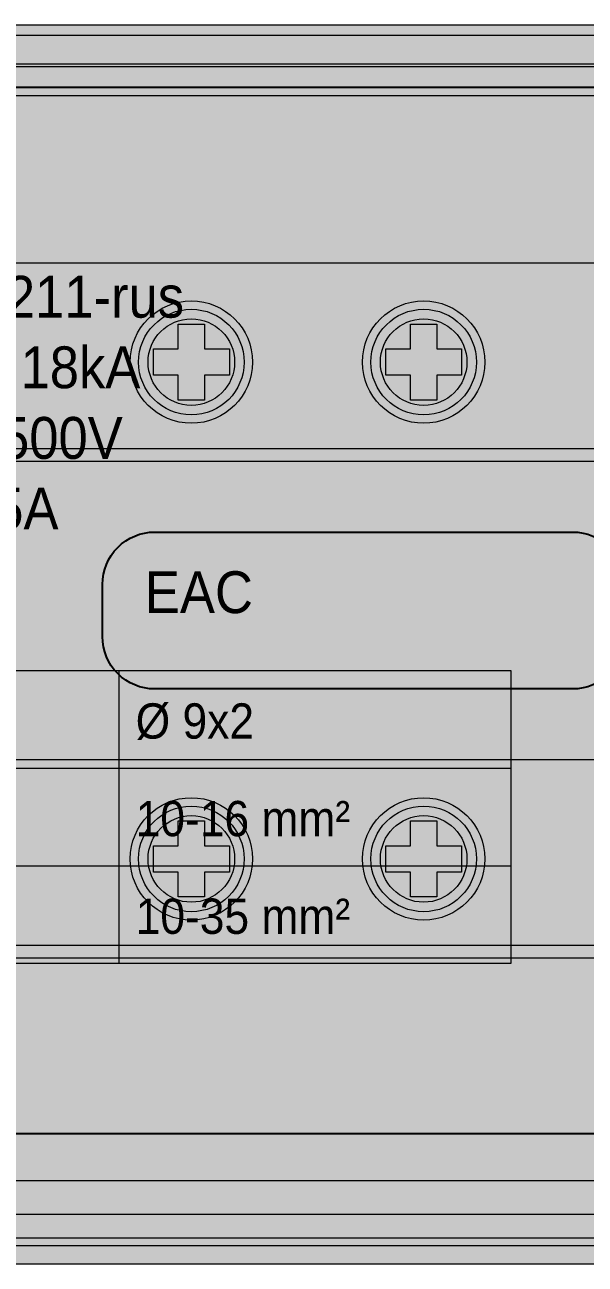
# Model space of a CAD drawing. Header units: millimetres. Extents: x 2517 to 4319, y 573 to 1664.
# Drawn here: x 2762.81 to 2784.25, y 786.89 to 834.29 of the extents above; entities that cross this region are included whole.
import ezdxf

# ---------------------------------------------------------------- set-up
doc = ezdxf.new("R2010")
doc.units = ezdxf.units.MM
for name, color, linetype, lineweight in [('EKF_DETAILS', 7, 'Continuous', 5), ('EKF_FILL', 7, 'Continuous', 5), ('EKF_LABELS', 7, 'Continuous', 5), ('EKF_OUTLINE', 7, 'Continuous', 13), ('EKF_TERMINALS', 7, 'Continuous', 5)]:
    doc.layers.add(name, color=color, linetype=linetype, lineweight=lineweight)
doc.styles.add('EKF_ARIAL', font='arial.ttf')

# ---------------------------------------------------------------- blocks, each defined once
blk = doc.blocks.new('*U7')
at = {"ltscale": 2}
blk.add_lwpolyline([(0, 20), (0, -20), (895.8, -20), (895.8, 20), (0, 20)], dxfattribs=at)
blk.add_lwpolyline([(240.234, 3), (256.234, 3, -0.414214), (258.234, 1), (258.234, -1, -0.414214), (256.234, -3), (240.234, -3, -0.414214), (238.234, -1), (238.234, 1, -0.414214)], format="xyb", close=True, dxfattribs=at)
blk = doc.blocks.new('EKF_CM_2x11')
at = {"layer": 'EKF_FILL', "true_color": 0xe3e8e5}
blk.add_hatch(color=254, dxfattribs=at).paths.add_polyline_path([(105.3, 47.4), (105.611, 47.359), (105.9, 47.239), (106.149, 47.049), (106.339, 46.8), (106.459, 46.511), (106.5, 46.2), (106.5, 1.2), (106.459, 0.889), (106.339, 0.6), (106.149, 0.351), (105.9, 0.161), (105.611, 0.041), (105.3, 0), (1.2, 0), (0.889, 0.041), (0.6, 0.161), (0.351, 0.351), (0.161, 0.6), (0.041, 0.889), (0, 1.2), (0, 46.2), (0.041, 46.511), (0.161, 46.8), (0.351, 47.049), (0.6, 47.239), (0.889, 47.359), (1.2, 47.4)])
at = {"layer": 'EKF_FILL', "true_color": 0x55564e}
blk.add_hatch(color=251, dxfattribs=at).paths.add_polyline_path([(103.3, 47), (103.481, 46.976), (103.65, 46.906), (103.795, 46.795), (103.906, 46.65), (103.976, 46.481), (104, 46.3), (104, 1.4), (103.976, 1.219), (103.906, 1.05), (103.795, 0.905), (103.65, 0.794), (103.481, 0.724), (103.3, 0.7), (3.2, 0.7), (3.019, 0.724), (2.85, 0.794), (2.705, 0.905), (2.594, 1.05), (2.524, 1.219), (2.5, 1.4), (2.5, 46.3), (2.524, 46.481), (2.594, 46.65), (2.705, 46.795), (2.85, 46.906), (3.019, 46.976), (3.2, 47)])
at = {"layer": 'EKF_FILL', "true_color": 0x797c6b}
blk.add_hatch(color=8, dxfattribs=at).paths.add_polyline_path([(3.5, 47), (103, 47), (103, 45.9), (3.5, 45.9)])
at = {"layer": 'EKF_FILL', "true_color": 0x8b8e81}
blk.add_hatch(color=252, dxfattribs=at).paths.add_polyline_path([(3.3, 46.2), (103.2, 46.2), (103.2, 45), (3.3, 45)])
at = {"layer": 'EKF_FILL', "true_color": 0x66665a}
blk.add_hatch(color=251, dxfattribs=at).paths.add_polyline_path([(102.1, 45.8), (102.204, 45.786), (102.3, 45.746), (102.383, 45.683), (102.446, 45.6), (102.486, 45.504), (102.5, 45.4), (102.5, 2.3), (102.486, 2.196), (102.446, 2.1), (102.383, 2.017), (102.3, 1.954), (102.204, 1.914), (102.1, 1.9), (4.4, 1.9), (4.296, 1.914), (4.2, 1.954), (4.117, 2.017), (4.054, 2.1), (4.014, 2.196), (4, 2.3), (4, 45.4), (4.014, 45.504), (4.054, 45.6), (4.117, 45.683), (4.2, 45.746), (4.296, 45.786), (4.4, 45.8)])
at = {"layer": 'EKF_FILL', "true_color": 0x454a40}
blk.add_hatch(color=69, dxfattribs=at).paths.add_polyline_path([(22.45, 39), (84.05, 39), (84.05, 9.5), (22.45, 9.5)])
at = {"layer": 'EKF_FILL', "true_color": 0x8b805d}
for points in [[(100, 38.3), (100.104, 38.286), (100.2, 38.246), (100.283, 38.183), (100.346, 38.1), (100.386, 38.004), (100.4, 37.9), (100.4, 31.1), (100.386, 30.996), (100.346, 30.9), (100.283, 30.817), (100.2, 30.754), (100.104, 30.714), (100, 30.7), (6.5, 30.7), (6.396, 30.714), (6.3, 30.754), (6.217, 30.817), (6.154, 30.9), (6.114, 30.996), (6.1, 31.1), (6.1, 37.9), (6.114, 38.004), (6.154, 38.1), (6.217, 38.183), (6.3, 38.246), (6.396, 38.286), (6.5, 38.3)], [(100, 19.3), (100.104, 19.286), (100.2, 19.246), (100.283, 19.183), (100.346, 19.1), (100.386, 19.004), (100.4, 18.9), (100.4, 12.1), (100.386, 11.996), (100.346, 11.9), (100.283, 11.817), (100.2, 11.754), (100.104, 11.714), (100, 11.7), (6.5, 11.7), (6.396, 11.714), (6.3, 11.754), (6.217, 11.817), (6.154, 11.9), (6.114, 11.996), (6.1, 12.1), (6.1, 18.9), (6.114, 19.004), (6.154, 19.1), (6.217, 19.183), (6.3, 19.246), (6.396, 19.286), (6.5, 19.3)]]:
    blk.add_hatch(color=45, dxfattribs=at).paths.add_polyline_path(points)
at = {"layer": 'EKF_FILL', "true_color": 0xf1f2e8}
blk.add_hatch(color=7, dxfattribs=at).paths.add_polyline_path([(79.25, 38), (76.25, 32), (78.45, 32.9), (76.45, 27), (81.75, 34.5), (79.05, 33.6), (80.75, 38)])
at = {"layer": 'EKF_FILL', "true_color": 0x625f4e}
for points in [[(73.37, 34.5), (73.35, 34.195), (73.29, 33.894), (73.192, 33.605), (73.056, 33.33), (72.886, 33.075), (72.685, 32.845), (72.455, 32.644), (72.2, 32.474), (71.925, 32.338), (71.636, 32.24), (71.335, 32.18), (71.03, 32.16), (70.725, 32.18), (70.424, 32.24), (70.135, 32.338), (69.86, 32.474), (69.605, 32.644), (69.375, 32.845), (69.174, 33.075), (69.004, 33.33), (68.868, 33.605), (68.77, 33.894), (68.71, 34.195), (68.69, 34.5), (68.71, 34.805), (68.77, 35.106), (68.868, 35.395), (69.004, 35.67), (69.174, 35.925), (69.375, 36.155), (69.605, 36.356), (69.86, 36.526), (70.135, 36.662), (70.424, 36.76), (70.725, 36.82), (71.03, 36.84), (71.335, 36.82), (71.636, 36.76), (71.925, 36.662), (72.2, 36.526), (72.455, 36.356), (72.685, 36.155), (72.886, 35.925), (73.056, 35.67), (73.192, 35.395), (73.29, 35.106), (73.35, 34.805)], [(82.26, 34.5), (82.24, 34.195), (82.18, 33.894), (82.082, 33.605), (81.946, 33.33), (81.776, 33.075), (81.575, 32.845), (81.345, 32.644), (81.09, 32.474), (80.815, 32.338), (80.526, 32.24), (80.225, 32.18), (79.92, 32.16), (79.615, 32.18), (79.314, 32.24), (79.025, 32.338), (78.75, 32.474), (78.495, 32.644), (78.265, 32.845), (78.064, 33.075), (77.894, 33.33), (77.758, 33.605), (77.66, 33.894), (77.6, 34.195), (77.58, 34.5), (77.6, 34.805), (77.66, 35.106), (77.758, 35.395), (77.894, 35.67), (78.064, 35.925), (78.265, 36.155), (78.495, 36.356), (78.75, 36.526), (79.025, 36.662), (79.314, 36.76), (79.615, 36.82), (79.92, 36.84), (80.225, 36.82), (80.526, 36.76), (80.815, 36.662), (81.09, 36.526), (81.345, 36.356), (81.575, 36.155), (81.776, 35.925), (81.946, 35.67), (82.082, 35.395), (82.18, 35.106), (82.24, 34.805)], [(73.37, 15.5), (73.35, 15.195), (73.29, 14.894), (73.192, 14.605), (73.056, 14.33), (72.886, 14.075), (72.685, 13.845), (72.455, 13.644), (72.2, 13.474), (71.925, 13.338), (71.636, 13.24), (71.335, 13.18), (71.03, 13.16), (70.725, 13.18), (70.424, 13.24), (70.135, 13.338), (69.86, 13.474), (69.605, 13.644), (69.375, 13.845), (69.174, 14.075), (69.004, 14.33), (68.868, 14.605), (68.77, 14.894), (68.71, 15.195), (68.69, 15.5), (68.71, 15.805), (68.77, 16.106), (68.868, 16.395), (69.004, 16.67), (69.174, 16.925), (69.375, 17.155), (69.605, 17.356), (69.86, 17.526), (70.135, 17.662), (70.424, 17.76), (70.725, 17.82), (71.03, 17.84), (71.335, 17.82), (71.636, 17.76), (71.925, 17.662), (72.2, 17.526), (72.455, 17.356), (72.685, 17.155), (72.886, 16.925), (73.056, 16.67), (73.192, 16.395), (73.29, 16.106), (73.35, 15.805)], [(82.26, 15.5), (82.24, 15.195), (82.18, 14.894), (82.082, 14.605), (81.946, 14.33), (81.776, 14.075), (81.575, 13.845), (81.345, 13.644), (81.09, 13.474), (80.815, 13.338), (80.526, 13.24), (80.225, 13.18), (79.92, 13.16), (79.615, 13.18), (79.314, 13.24), (79.025, 13.338), (78.75, 13.474), (78.495, 13.644), (78.265, 13.845), (78.064, 14.075), (77.894, 14.33), (77.758, 14.605), (77.66, 14.894), (77.6, 15.195), (77.58, 15.5), (77.6, 15.805), (77.66, 16.106), (77.758, 16.395), (77.894, 16.67), (78.064, 16.925), (78.265, 17.155), (78.495, 17.356), (78.75, 17.526), (79.025, 17.662), (79.314, 17.76), (79.615, 17.82), (79.92, 17.84), (80.225, 17.82), (80.526, 17.76), (80.815, 17.662), (81.09, 17.526), (81.345, 17.356), (81.575, 17.155), (81.776, 16.925), (81.946, 16.67), (82.082, 16.395), (82.18, 16.106), (82.24, 15.805)]]:
    blk.add_hatch(color=251, dxfattribs=at).paths.add_polyline_path(points)
at = {"layer": 'EKF_FILL', "true_color": 0x909087}
for points in [[(73.05, 34.5), (73.033, 34.236), (72.981, 33.977), (72.896, 33.727), (72.779, 33.49), (72.633, 33.27), (72.458, 33.072), (72.26, 32.897), (72.04, 32.751), (71.803, 32.634), (71.553, 32.549), (71.294, 32.497), (71.03, 32.48), (70.766, 32.497), (70.507, 32.549), (70.257, 32.634), (70.02, 32.751), (69.8, 32.897), (69.602, 33.072), (69.427, 33.27), (69.281, 33.49), (69.164, 33.727), (69.079, 33.977), (69.027, 34.236), (69.01, 34.5), (69.027, 34.764), (69.079, 35.023), (69.164, 35.273), (69.281, 35.51), (69.427, 35.73), (69.602, 35.928), (69.8, 36.103), (70.02, 36.249), (70.257, 36.366), (70.507, 36.451), (70.766, 36.503), (71.03, 36.52), (71.294, 36.503), (71.553, 36.451), (71.803, 36.366), (72.04, 36.249), (72.26, 36.103), (72.458, 35.928), (72.633, 35.73), (72.779, 35.51), (72.896, 35.273), (72.981, 35.023), (73.033, 34.764)], [(81.94, 34.5), (81.923, 34.236), (81.871, 33.977), (81.786, 33.727), (81.669, 33.49), (81.523, 33.27), (81.348, 33.072), (81.15, 32.897), (80.93, 32.751), (80.693, 32.634), (80.443, 32.549), (80.184, 32.497), (79.92, 32.48), (79.656, 32.497), (79.397, 32.549), (79.147, 32.634), (78.91, 32.751), (78.69, 32.897), (78.492, 33.072), (78.317, 33.27), (78.171, 33.49), (78.054, 33.727), (77.969, 33.977), (77.917, 34.236), (77.9, 34.5), (77.917, 34.764), (77.969, 35.023), (78.054, 35.273), (78.171, 35.51), (78.317, 35.73), (78.492, 35.928), (78.69, 36.103), (78.91, 36.249), (79.147, 36.366), (79.397, 36.451), (79.656, 36.503), (79.92, 36.52), (80.184, 36.503), (80.443, 36.451), (80.693, 36.366), (80.93, 36.249), (81.15, 36.103), (81.348, 35.928), (81.523, 35.73), (81.669, 35.51), (81.786, 35.273), (81.871, 35.023), (81.923, 34.764)], [(73.05, 15.5), (73.033, 15.236), (72.981, 14.977), (72.896, 14.727), (72.779, 14.49), (72.633, 14.27), (72.458, 14.072), (72.26, 13.897), (72.04, 13.751), (71.803, 13.634), (71.553, 13.549), (71.294, 13.497), (71.03, 13.48), (70.766, 13.497), (70.507, 13.549), (70.257, 13.634), (70.02, 13.751), (69.8, 13.897), (69.602, 14.072), (69.427, 14.27), (69.281, 14.49), (69.164, 14.727), (69.079, 14.977), (69.027, 15.236), (69.01, 15.5), (69.027, 15.764), (69.079, 16.023), (69.164, 16.273), (69.281, 16.51), (69.427, 16.73), (69.602, 16.928), (69.8, 17.103), (70.02, 17.249), (70.257, 17.366), (70.507, 17.451), (70.766, 17.503), (71.03, 17.52), (71.294, 17.503), (71.553, 17.451), (71.803, 17.366), (72.04, 17.249), (72.26, 17.103), (72.458, 16.928), (72.633, 16.73), (72.779, 16.51), (72.896, 16.273), (72.981, 16.023), (73.033, 15.764)], [(81.94, 15.5), (81.923, 15.236), (81.871, 14.977), (81.786, 14.727), (81.669, 14.49), (81.523, 14.27), (81.348, 14.072), (81.15, 13.897), (80.93, 13.751), (80.693, 13.634), (80.443, 13.549), (80.184, 13.497), (79.92, 13.48), (79.656, 13.497), (79.397, 13.549), (79.147, 13.634), (78.91, 13.751), (78.69, 13.897), (78.492, 14.072), (78.317, 14.27), (78.171, 14.49), (78.054, 14.727), (77.969, 14.977), (77.917, 15.236), (77.9, 15.5), (77.917, 15.764), (77.969, 16.023), (78.054, 16.273), (78.171, 16.51), (78.317, 16.73), (78.492, 16.928), (78.69, 17.103), (78.91, 17.249), (79.147, 17.366), (79.397, 17.451), (79.656, 17.503), (79.92, 17.52), (80.184, 17.503), (80.443, 17.451), (80.693, 17.366), (80.93, 17.249), (81.15, 17.103), (81.348, 16.928), (81.523, 16.73), (81.669, 16.51), (81.786, 16.273), (81.871, 16.023), (81.923, 15.764)]]:
    blk.add_hatch(color=252, dxfattribs=at).paths.add_polyline_path(points)
at = {"layer": 'EKF_FILL', "true_color": 0x797d75}
for points in [[(72.686, 34.5), (72.672, 34.284), (72.63, 34.071), (72.56, 33.866), (72.464, 33.672), (72.344, 33.492), (72.201, 33.329), (72.038, 33.186), (71.858, 33.066), (71.664, 32.97), (71.459, 32.9), (71.246, 32.858), (71.03, 32.844), (70.814, 32.858), (70.601, 32.9), (70.396, 32.97), (70.202, 33.066), (70.022, 33.186), (69.859, 33.329), (69.716, 33.492), (69.596, 33.672), (69.5, 33.866), (69.43, 34.071), (69.388, 34.284), (69.374, 34.5), (69.388, 34.716), (69.43, 34.929), (69.5, 35.134), (69.596, 35.328), (69.716, 35.508), (69.859, 35.671), (70.022, 35.814), (70.202, 35.934), (70.396, 36.03), (70.601, 36.1), (70.814, 36.142), (71.03, 36.156), (71.246, 36.142), (71.459, 36.1), (71.664, 36.03), (71.858, 35.934), (72.038, 35.814), (72.201, 35.671), (72.344, 35.508), (72.464, 35.328), (72.56, 35.134), (72.63, 34.929), (72.672, 34.716)], [(81.576, 34.5), (81.562, 34.284), (81.52, 34.071), (81.45, 33.866), (81.354, 33.672), (81.234, 33.492), (81.091, 33.329), (80.928, 33.186), (80.748, 33.066), (80.554, 32.97), (80.349, 32.9), (80.136, 32.858), (79.92, 32.844), (79.704, 32.858), (79.491, 32.9), (79.286, 32.97), (79.092, 33.066), (78.912, 33.186), (78.749, 33.329), (78.606, 33.492), (78.486, 33.672), (78.39, 33.866), (78.32, 34.071), (78.278, 34.284), (78.264, 34.5), (78.278, 34.716), (78.32, 34.929), (78.39, 35.134), (78.486, 35.328), (78.606, 35.508), (78.749, 35.671), (78.912, 35.814), (79.092, 35.934), (79.286, 36.03), (79.491, 36.1), (79.704, 36.142), (79.92, 36.156), (80.136, 36.142), (80.349, 36.1), (80.554, 36.03), (80.748, 35.934), (80.928, 35.814), (81.091, 35.671), (81.234, 35.508), (81.354, 35.328), (81.45, 35.134), (81.52, 34.929), (81.562, 34.716)], [(72.686, 15.5), (72.672, 15.284), (72.63, 15.071), (72.56, 14.866), (72.464, 14.672), (72.344, 14.492), (72.201, 14.329), (72.038, 14.186), (71.858, 14.066), (71.664, 13.97), (71.459, 13.9), (71.246, 13.858), (71.03, 13.844), (70.814, 13.858), (70.601, 13.9), (70.396, 13.97), (70.202, 14.066), (70.022, 14.186), (69.859, 14.329), (69.716, 14.492), (69.596, 14.672), (69.5, 14.866), (69.43, 15.071), (69.388, 15.284), (69.374, 15.5), (69.388, 15.716), (69.43, 15.929), (69.5, 16.134), (69.596, 16.328), (69.716, 16.508), (69.859, 16.671), (70.022, 16.814), (70.202, 16.934), (70.396, 17.03), (70.601, 17.1), (70.814, 17.142), (71.03, 17.156), (71.246, 17.142), (71.459, 17.1), (71.664, 17.03), (71.858, 16.934), (72.038, 16.814), (72.201, 16.671), (72.344, 16.508), (72.464, 16.328), (72.56, 16.134), (72.63, 15.929), (72.672, 15.716)], [(81.576, 15.5), (81.562, 15.284), (81.52, 15.071), (81.45, 14.866), (81.354, 14.672), (81.234, 14.492), (81.091, 14.329), (80.928, 14.186), (80.748, 14.066), (80.554, 13.97), (80.349, 13.9), (80.136, 13.858), (79.92, 13.844), (79.704, 13.858), (79.491, 13.9), (79.286, 13.97), (79.092, 14.066), (78.912, 14.186), (78.749, 14.329), (78.606, 14.492), (78.486, 14.672), (78.39, 14.866), (78.32, 15.071), (78.278, 15.284), (78.264, 15.5), (78.278, 15.716), (78.32, 15.929), (78.39, 16.134), (78.486, 16.328), (78.606, 16.508), (78.749, 16.671), (78.912, 16.814), (79.092, 16.934), (79.286, 17.03), (79.491, 17.1), (79.704, 17.142), (79.92, 17.156), (80.136, 17.142), (80.349, 17.1), (80.554, 17.03), (80.748, 16.934), (80.928, 16.814), (81.091, 16.671), (81.234, 16.508), (81.354, 16.328), (81.45, 16.134), (81.52, 15.929), (81.562, 15.716)]]:
    blk.add_hatch(color=8, dxfattribs=at).paths.add_polyline_path(points)
at = {"layer": 'EKF_FILL', "true_color": 0x40473f}
for points in [[(70.525, 35.954), (71.535, 35.954), (71.535, 35.005), (72.484, 35.005), (72.484, 33.995), (71.535, 33.995), (71.535, 33.046), (70.525, 33.046), (70.525, 33.995), (69.576, 33.995), (69.576, 35.005), (70.525, 35.005)], [(79.415, 35.954), (80.425, 35.954), (80.425, 35.005), (81.374, 35.005), (81.374, 33.995), (80.425, 33.995), (80.425, 33.046), (79.415, 33.046), (79.415, 33.995), (78.466, 33.995), (78.466, 35.005), (79.415, 35.005)], [(70.525, 16.954), (71.535, 16.954), (71.535, 16.005), (72.484, 16.005), (72.484, 14.995), (71.535, 14.995), (71.535, 14.046), (70.525, 14.046), (70.525, 14.995), (69.576, 14.995), (69.576, 16.005), (70.525, 16.005)], [(79.415, 16.954), (80.425, 16.954), (80.425, 16.005), (81.374, 16.005), (81.374, 14.995), (80.425, 14.995), (80.425, 14.046), (79.415, 14.046), (79.415, 14.995), (78.466, 14.995), (78.466, 16.005), (79.415, 16.005)]]:
    blk.add_hatch(color=69, dxfattribs=at).paths.add_polyline_path(points)
at = {"layer": 'EKF_FILL', "true_color": 0x383e35}
blk.add_hatch(color=250, dxfattribs=at).paths.add_polyline_path([(3.1, 3), (103.4, 3), (103.4, 1.5), (3.1, 1.5)])
at = {"layer": 'EKF_DETAILS', "color": 253, "lineweight": 5, "true_color": 0xacafa4}
blk.add_line((4, 44.7), (102.5, 44.7), dxfattribs=at)
at = {"layer": 'EKF_DETAILS', "color": 254, "lineweight": 5, "true_color": 0xe7eae0}
for p, q in [((68.25, 22.7), (68.25, 11.5)), ((23.25, 18.967), (83.25, 18.967)), ((23.25, 15.233), (83.25, 15.233))]:
    blk.add_line(p, q, dxfattribs=at)
at = {"layer": 'EKF_DETAILS', "color": 252, "lineweight": 5, "true_color": 0x9a9d8e}
blk.add_line((4, 3.2), (102.5, 3.2), dxfattribs=at)
at = {"layer": 'EKF_DETAILS', "color": 250, "lineweight": 5, "true_color": 0x282d29}
blk.add_lwpolyline([(103.3, 0.7), (3.2, 0.7), (3.019, 0.724), (2.85, 0.794), (2.705, 0.905), (2.594, 1.05), (2.524, 1.219), (2.5, 1.4), (2.5, 46.3), (2.524, 46.481), (2.594, 46.65), (2.705, 46.795), (2.85, 46.906), (3.019, 46.976), (3.2, 47), (103.3, 47)], dxfattribs=at)
at = {"layer": 'EKF_DETAILS', "color": 250, "lineweight": 5, "true_color": 0x30372f}
blk.add_lwpolyline([(103.2, 1), (3.3, 1), (3.132, 1.022), (2.975, 1.087), (2.84, 1.19), (2.737, 1.325), (2.672, 1.482), (2.65, 1.65), (2.65, 46.35), (2.672, 46.518), (2.737, 46.675), (2.84, 46.81), (2.975, 46.913), (3.132, 46.978), (3.3, 47), (103.2, 47)], dxfattribs=at)
at = {"layer": 'EKF_DETAILS', "color": 250, "lineweight": 5, "true_color": 0x373e31}
blk.add_lwpolyline([(3.5, 47), (103, 47), (103, 45.9), (3.5, 45.9)], close=True, dxfattribs=at)
at = {"layer": 'EKF_DETAILS', "color": 252, "lineweight": 5, "true_color": 0x8e9188}
blk.add_lwpolyline([(102.1, 1.9), (4.4, 1.9), (4.296, 1.914), (4.2, 1.954), (4.117, 2.017), (4.054, 2.1), (4.014, 2.196), (4, 2.3), (4, 45.4), (4.014, 45.504), (4.054, 45.6), (4.117, 45.683), (4.2, 45.746), (4.296, 45.786), (4.4, 45.8), (102.1, 45.8)], dxfattribs=at)
at = {"layer": 'EKF_DETAILS', "color": 254, "lineweight": 5, "true_color": 0xe7eae0}
blk.add_lwpolyline([(23.25, 22.7), (83.25, 22.7), (83.25, 11.5), (23.25, 11.5)], close=True, dxfattribs=at)
at = {"layer": 'EKF_OUTLINE', "color": 250, "lineweight": 13, "true_color": 0x303733}
blk.add_lwpolyline([(105.3, 0), (1.2, 0), (0.889, 0.041), (0.6, 0.161), (0.351, 0.351), (0.161, 0.6), (0.041, 0.889), (0, 1.2), (0, 46.2), (0.041, 46.511), (0.161, 46.8), (0.351, 47.049), (0.6, 47.239), (0.889, 47.359), (1.2, 47.4), (105.3, 47.4)], dxfattribs=at)
at = {"layer": 'EKF_TERMINALS', "color": 33, "lineweight": 5, "true_color": 0xb1a078}
for p, q in [((6.6, 31.2), (99.9, 31.2)), ((6.6, 12.2), (99.9, 12.2))]:
    blk.add_line(p, q, dxfattribs=at)
at = {"layer": 'EKF_TERMINALS', "color": 59, "lineweight": 5, "true_color": 0x4b4e3f}
for points in [[(100, 30.7), (6.5, 30.7), (6.396, 30.714), (6.3, 30.754), (6.217, 30.817), (6.154, 30.9), (6.114, 30.996), (6.1, 31.1), (6.1, 37.9), (6.114, 38.004), (6.154, 38.1), (6.217, 38.183), (6.3, 38.246), (6.396, 38.286), (6.5, 38.3), (100, 38.3)], [(100, 11.7), (6.5, 11.7), (6.396, 11.714), (6.3, 11.754), (6.217, 11.817), (6.154, 11.9), (6.114, 11.996), (6.1, 12.1), (6.1, 18.9), (6.114, 19.004), (6.154, 19.1), (6.217, 19.183), (6.3, 19.246), (6.396, 19.286), (6.5, 19.3), (100, 19.3)]]:
    blk.add_lwpolyline(points, dxfattribs=at)
at = {"layer": 'EKF_TERMINALS', "color": 250, "lineweight": 5, "true_color": 0x333a33}
for points in [[(70.525, 35.954), (71.535, 35.954), (71.535, 35.005), (72.484, 35.005), (72.484, 33.995), (71.535, 33.995), (71.535, 33.046), (70.525, 33.046), (70.525, 33.995), (69.576, 33.995), (69.576, 35.005), (70.525, 35.005)], [(79.415, 35.954), (80.425, 35.954), (80.425, 35.005), (81.374, 35.005), (81.374, 33.995), (80.425, 33.995), (80.425, 33.046), (79.415, 33.046), (79.415, 33.995), (78.466, 33.995), (78.466, 35.005), (79.415, 35.005)], [(70.525, 16.954), (71.535, 16.954), (71.535, 16.005), (72.484, 16.005), (72.484, 14.995), (71.535, 14.995), (71.535, 14.046), (70.525, 14.046), (70.525, 14.995), (69.576, 14.995), (69.576, 16.005), (70.525, 16.005)], [(79.415, 16.954), (80.425, 16.954), (80.425, 16.005), (81.374, 16.005), (81.374, 14.995), (80.425, 14.995), (80.425, 14.046), (79.415, 14.046), (79.415, 14.995), (78.466, 14.995), (78.466, 16.005), (79.415, 16.005)]]:
    blk.add_lwpolyline(points, close=True, dxfattribs=at)
at = {"layer": 'EKF_TERMINALS', "color": 250, "lineweight": 5, "true_color": 0x383a35}
for centre, radius in [((71.03, 34.5), 2.34), ((71.03, 34.5), 2.02), ((79.92, 34.5), 2.34), ((79.92, 34.5), 2.02), ((71.03, 34.5), 1.656), ((79.92, 34.5), 1.656), ((71.03, 15.5), 2.34), ((79.92, 15.5), 2.34), ((71.03, 15.5), 2.02), ((71.03, 15.5), 1.656), ((79.92, 15.5), 2.02), ((79.92, 15.5), 1.656)]:
    blk.add_circle(centre, radius, dxfattribs=at)
at = {"layer": 'EKF_LABELS', "color": 7, "true_color": 0xf5f5ef, "style": 'EKF_ARIAL', "width": 0.9}
for s, height, p in [('cm211-rus', 1.6, (61.25, 36.2)), ('Ipk 18kA', 1.6, (61.25, 33.5)), ('Ui 500V', 1.6, (61.25, 30.8)), ('125A', 1.6, (61.25, 28.1)), ('EAC', 1.6, (69.25, 24.9)), ('Ø 9x2', 1.35, (68.9, 20.1)), ('10-16 mm²', 1.35, (68.9, 16.367)), ('10-35 mm²', 1.35, (68.9, 12.633))]:
    blk.add_text(s, height=height, dxfattribs=at).set_placement(p)
blk = doc.blocks.new('*U38')
blk.add_blockref('EKF_CM_2x11', (0, 0))

msp = doc.modelspace()

# ---------------------------------------------------------------- block references
msp.add_blockref('*U38', (2698.15, 786.89))
at = {"color": 1}
msp.add_blockref('*U7', (2527.543, 811.89), dxfattribs=at)

doc.saveas('drawing.dxf')
